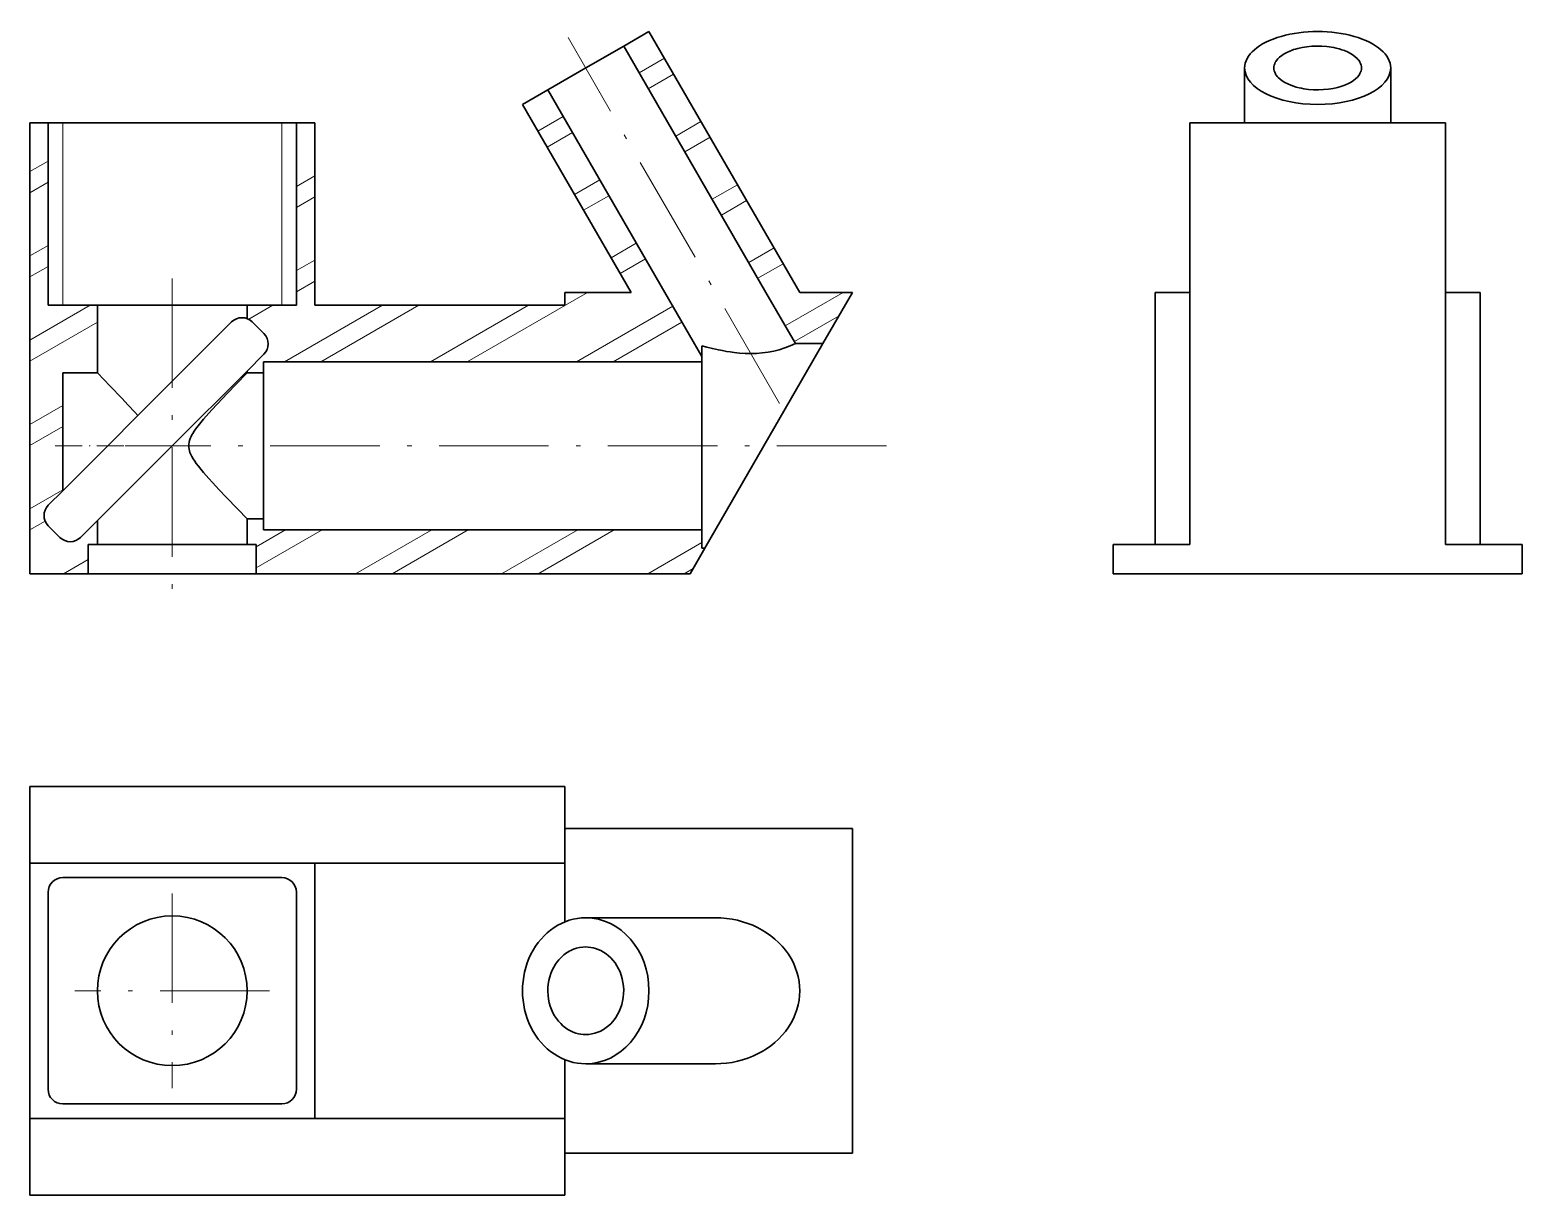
# Model space of a CAD drawing. Header units: millimetres. Extents: x 8465 to 8815, y 20 to 627.
# Drawn here: x 8651.2 to 8814.7, y 499.7 to 627.4 of the extents above; entities that cross this region are included whole.
import ezdxf

# ---------------------------------------------------------------- set-up
doc = ezdxf.new("R2010")
doc.units = ezdxf.units.MM
doc.linetypes.add('DASHDOT', pattern=[18.5, 12, -3, 0.5, -3])
doc.layers.get('0').update_dxf_attribs({"linetype": 'CONTINUOUS'})

msp = doc.modelspace()

# ---------------------------------------------------------------- linework, layer by layer
at = {"color": 7, "linetype": 'DASHDOT', "lineweight": 13}
for p, q in [((8733.361, 586.446), (8710.208, 626.549)), ((8666.846, 600.139), (8666.846, 564.838)), ((8745.074, 581.797), (8661.672, 581.797)), ((8666.846, 532.737), (8666.846, 511.417)), ((8677.506, 522.077), (8656.186, 522.077))]:
    msp.add_line(p, q, dxfattribs=at)
at = {"color": 7, "lineweight": 35, "ltscale": 0.080002}
msp.add_line((8719.065, 627.207), (8716.294, 625.607), dxfattribs=at)
at = {"color": 7, "lineweight": 35}
for p, q in [((8735.575, 598.612), (8719.065, 627.207)), ((8731.88, 598.612), (8716.294, 625.607)), ((8720.795, 598.612), (8707.98, 620.807)), ((8717.1, 598.612), (8705.209, 619.207)), ((8651.246, 617.197), (8651.246, 567.782)), ((8653.246, 617.197), (8653.246, 597.197)), ((8678.846, 617.197), (8654.846, 617.197)), ((8680.446, 617.197), (8680.446, 597.197)), ((8682.446, 617.197), (8682.446, 597.197)), ((8778.309, 570.982), (8778.309, 617.197)), ((8806.309, 617.197), (8778.309, 617.197)), ((8806.309, 617.197), (8806.309, 570.982)), ((8774.509, 570.982), (8774.509, 598.612)), ((8810.109, 598.612), (8810.109, 570.982)), ((8709.846, 597.197), (8682.446, 597.197)), ((8724.846, 590.997), (8676.846, 590.997)), ((8724.846, 572.597), (8676.846, 572.597)), ((8676.046, 567.782), (8723.566, 567.782)), ((8814.709, 567.782), (8769.909, 567.782)), ((8709.846, 544.477), (8651.246, 544.477)), ((8741.366, 539.877), (8709.846, 539.877)), ((8741.366, 539.877), (8741.366, 504.277)), ((8651.246, 536.077), (8682.446, 536.077)), ((8651.246, 508.077), (8651.246, 536.077)), ((8682.446, 536.077), (8709.846, 536.077)), ((8682.446, 536.077), (8682.446, 508.077)), ((8678.846, 534.477), (8654.846, 534.477)), ((8653.246, 511.277), (8653.246, 532.877)), ((8680.446, 532.877), (8680.446, 511.277)), ((8654.846, 509.677), (8678.846, 509.677)), ((8682.446, 508.077), (8651.246, 508.077)), ((8682.446, 508.077), (8709.846, 508.077)), ((8741.366, 504.277), (8709.846, 504.277)), ((8709.846, 499.677), (8651.246, 499.677))]:
    msp.add_line(p, q, dxfattribs=at)
at = {"color": 7, "lineweight": 35, "ltscale": 0.119999}
for p, q in [((8716.294, 625.607), (8712.137, 623.207)), ((8712.137, 623.207), (8707.98, 620.807))]:
    msp.add_line(p, q, dxfattribs=at)
at = {"color": 7, "lineweight": 13, "ltscale": 0.08}
for p, q in [((8717.99, 622.67), (8720.761, 624.27)), ((8718.99, 620.938), (8721.761, 622.538)), ((8721.99, 615.742), (8724.761, 617.342)), ((8725.99, 608.813), (8728.761, 610.413)), ((8711.905, 607.61), (8714.676, 609.21)), ((8726.99, 607.081), (8729.761, 608.681)), ((8714.905, 602.413), (8717.676, 604.013))]:
    msp.add_line(p, q, dxfattribs=at)
at = {"color": 7, "lineweight": 35, "ltscale": 0.150261}
for p, q in [((8784.309, 623.207), (8784.309, 617.197)), ((8800.309, 623.207), (8800.309, 617.197))]:
    msp.add_line(p, q, dxfattribs=at)
at = {"color": 7, "lineweight": 35, "ltscale": 0.080001}
msp.add_line((8707.98, 620.807), (8705.209, 619.207), dxfattribs=at)
at = {"color": 7, "lineweight": 35, "ltscale": 0.05}
for p, q in [((8651.246, 617.197), (8653.246, 617.197)), ((8680.446, 617.197), (8682.446, 617.197)), ((8724.846, 572.597), (8724.846, 570.597))]:
    msp.add_line(p, q, dxfattribs=at)
at = {"color": 7, "lineweight": 35, "ltscale": 0.04}
msp.add_line((8654.846, 617.197), (8653.246, 617.197), dxfattribs=at)
at = {"color": 7, "lineweight": 13}
for p, q in [((8654.846, 597.197), (8654.846, 617.197)), ((8678.846, 597.197), (8678.846, 617.197))]:
    msp.add_line(p, q, dxfattribs=at)
at = {"color": 7, "lineweight": 35, "ltscale": 0.039999}
msp.add_line((8680.446, 617.197), (8678.846, 617.197), dxfattribs=at)
at = {"color": 7, "lineweight": 13, "ltscale": 0.001872}
msp.add_line((8680.446, 617.159), (8680.51, 617.197), dxfattribs=at)
at = {"color": 7, "lineweight": 13, "ltscale": 0.080001}
for p, q in [((8706.905, 616.27), (8709.676, 617.87)), ((8707.905, 614.538), (8710.676, 616.138)), ((8710.905, 609.342), (8713.676, 610.942)), ((8715.905, 600.681), (8718.676, 602.281))]:
    msp.add_line(p, q, dxfattribs=at)
at = {"color": 7, "lineweight": 13, "ltscale": 0.079999}
for p, q in [((8722.99, 614.01), (8725.761, 615.61)), ((8729.99, 601.885), (8732.761, 603.485)), ((8730.99, 600.153), (8733.761, 601.753))]:
    msp.add_line(p, q, dxfattribs=at)
at = {"color": 7, "lineweight": 13, "ltscale": 0.057735}
for p, q in [((8651.246, 611.848), (8653.246, 613.002)), ((8680.446, 610.231), (8682.446, 611.386)), ((8651.246, 609.538), (8653.246, 610.693)), ((8680.446, 607.922), (8682.446, 609.076)), ((8651.246, 602.61), (8653.246, 603.765)), ((8680.446, 600.994), (8682.446, 602.148)), ((8651.246, 600.301), (8653.246, 601.455)), ((8680.446, 598.684), (8682.446, 599.839))]:
    msp.add_line(p, q, dxfattribs=at)
at = {"color": 7, "lineweight": 13, "ltscale": 0.380763}
msp.add_line((8699.131, 590.997), (8712.321, 598.612), dxfattribs=at)
at = {"color": 7, "lineweight": 35, "ltscale": 0.035381}
msp.add_line((8709.846, 598.612), (8709.846, 597.197), dxfattribs=at)
at = {"color": 7, "lineweight": 35, "ltscale": 0.181352}
msp.add_line((8709.846, 598.612), (8717.1, 598.612), dxfattribs=at)
at = {"color": 7, "lineweight": 35, "ltscale": 0.202541}
msp.add_line((8724.846, 591.596), (8720.795, 598.612), dxfattribs=at)
at = {"color": 7, "lineweight": 35, "ltscale": 0.162099}
msp.add_line((8735.122, 592.997), (8731.88, 598.612), dxfattribs=at)
at = {"color": 7, "lineweight": 13, "ltscale": 0.18275}
msp.add_line((8733.99, 594.957), (8740.321, 598.612), dxfattribs=at)
at = {"color": 7, "lineweight": 35, "ltscale": 0.144778}
msp.add_line((8735.575, 598.612), (8741.366, 598.612), dxfattribs=at)
at = {"color": 7, "lineweight": 35, "ltscale": 0.162098}
msp.add_line((8741.366, 598.612), (8738.124, 592.997), dxfattribs=at)
at = {"color": 7, "lineweight": 35, "ltscale": 0.094998}
msp.add_line((8774.509, 598.612), (8778.309, 598.612), dxfattribs=at)
at = {"color": 7, "lineweight": 35, "ltscale": 0.095001}
msp.add_line((8806.309, 598.612), (8810.109, 598.612), dxfattribs=at)
at = {"color": 7, "lineweight": 13, "ltscale": 0.191214}
msp.add_line((8651.246, 593.373), (8657.869, 597.197), dxfattribs=at)
at = {"color": 7, "lineweight": 35, "ltscale": 0.135}
for p, q in [((8658.646, 597.197), (8653.246, 597.197)), ((8680.446, 597.197), (8675.046, 597.197))]:
    msp.add_line(p, q, dxfattribs=at)
at = {"color": 7, "lineweight": 35, "ltscale": 0.185001}
msp.add_line((8658.646, 589.797), (8658.646, 597.197), dxfattribs=at)
at = {"color": 7, "lineweight": 35, "ltscale": 0.205}
for p, q in [((8666.846, 597.197), (8658.646, 597.197)), ((8675.046, 597.197), (8666.846, 597.197)), ((8666.846, 570.997), (8658.646, 570.997)), ((8675.046, 570.997), (8666.846, 570.997))]:
    msp.add_line(p, q, dxfattribs=at)
at = {"color": 7, "lineweight": 35, "ltscale": 0.036433}
msp.add_line((8675.046, 595.739), (8675.046, 597.197), dxfattribs=at)
at = {"color": 7, "lineweight": 13, "ltscale": 0.076635}
msp.add_line((8675.215, 595.664), (8677.869, 597.197), dxfattribs=at)
at = {"color": 7, "lineweight": 13, "ltscale": 0.310001}
for p, q in [((8679.131, 590.997), (8689.869, 597.197)), ((8683.131, 590.997), (8693.869, 597.197)), ((8695.131, 590.997), (8705.869, 597.197))]:
    msp.add_line(p, q, dxfattribs=at)
at = {"color": 7, "lineweight": 13, "ltscale": 0.304424}
msp.add_line((8711.131, 590.997), (8721.676, 597.085), dxfattribs=at)
at = {"color": 7, "lineweight": 13, "ltscale": 0.21362}
msp.add_line((8651.246, 591.063), (8658.646, 595.336), dxfattribs=at)
at = {"color": 7, "lineweight": 35, "ltscale": 0.23}
for p, q in [((8673.351, 595.373), (8666.846, 588.868)), ((8724.846, 590.997), (8724.846, 581.797)), ((8657.646, 567.782), (8666.846, 567.782)), ((8666.846, 567.782), (8676.046, 567.782))]:
    msp.add_line(p, q, dxfattribs=at)
at = {"color": 7, "lineweight": 35, "ltscale": 0.044999}
for p, q in [((8675.614, 595.373), (8676.886, 594.101)), ((8653.269, 573.029), (8654.542, 571.756))]:
    msp.add_line(p, q, dxfattribs=at)
at = {"color": 7, "lineweight": 13, "ltscale": 0.217821}
msp.add_line((8715.131, 590.997), (8722.676, 595.353), dxfattribs=at)
at = {"color": 7, "lineweight": 13, "ltscale": 0.14141}
msp.add_line((8734.99, 593.225), (8739.889, 596.053), dxfattribs=at)
at = {"color": 7, "lineweight": 35, "ltscale": 0.065087}
for p, q in [((8676.886, 591.838), (8675.046, 589.997)), ((8658.646, 573.597), (8656.805, 571.756))]:
    msp.add_line(p, q, dxfattribs=at)
at = {"color": 7, "lineweight": 35, "ltscale": 0.029105}
msp.add_line((8724.846, 592.76), (8724.846, 591.596), dxfattribs=at)
at = {"color": 7, "lineweight": 35, "ltscale": 0.323316}
msp.add_line((8738.124, 592.997), (8731.658, 581.797), dxfattribs=at)
at = {"color": 7, "lineweight": 35, "ltscale": 0.075056}
msp.add_line((8738.124, 592.997), (8735.122, 592.997), dxfattribs=at)
at = {"color": 7, "lineweight": 35, "ltscale": 0.03}
msp.add_line((8676.846, 590.997), (8676.846, 589.797), dxfattribs=at)
at = {"color": 7, "lineweight": 35, "ltscale": 0.014975}
msp.add_line((8724.846, 591.596), (8724.846, 590.997), dxfattribs=at)
at = {"color": 7, "lineweight": 35, "ltscale": 0.095}
msp.add_line((8654.846, 589.797), (8658.646, 589.797), dxfattribs=at)
at = {"color": 7, "lineweight": 35, "ltscale": 0.323222}
msp.add_line((8654.846, 589.797), (8654.846, 576.868), dxfattribs=at)
at = {"color": 7, "lineweight": 35, "ltscale": 0.1331}
msp.add_line((8666.846, 588.868), (8663.081, 585.103), dxfattribs=at)
at = {"color": 7, "lineweight": 35, "ltscale": 0.289914}
msp.add_line((8675.046, 589.997), (8666.846, 581.797), dxfattribs=at)
at = {"color": 7, "lineweight": 35, "ltscale": 0.005}
msp.add_line((8675.046, 589.797), (8675.046, 589.997), dxfattribs=at)
at = {"color": 7, "lineweight": 35, "ltscale": 0.045}
for p, q in [((8675.046, 589.797), (8676.846, 589.797)), ((8675.046, 573.797), (8676.846, 573.797))]:
    msp.add_line(p, q, dxfattribs=at)
at = {"color": 7, "lineweight": 35, "ltscale": 0.2}
for p, q in [((8676.846, 581.797), (8676.846, 589.797)), ((8676.846, 573.797), (8676.846, 581.797))]:
    msp.add_line(p, q, dxfattribs=at)
at = {"color": 7, "lineweight": 13, "ltscale": 0.103923}
for p, q in [((8651.246, 584.135), (8654.846, 586.213)), ((8651.246, 574.897), (8654.846, 576.976))]:
    msp.add_line(p, q, dxfattribs=at)
at = {"color": 7, "lineweight": 13, "ltscale": 0.103922}
msp.add_line((8651.246, 581.826), (8654.846, 583.904), dxfattribs=at)
at = {"color": 7, "lineweight": 35, "ltscale": 0.1169}
msp.add_line((8659.774, 581.797), (8663.081, 585.103), dxfattribs=at)
at = {"color": 7, "linetype": 'DASHDOT', "lineweight": 13, "ltscale": 0.247061}
msp.add_line((8654.022, 581.797), (8663.904, 581.797), dxfattribs=at)
at = {"color": 7, "lineweight": 35, "ltscale": 0.174264}
msp.add_line((8654.846, 576.868), (8659.774, 581.797), dxfattribs=at)
at = {"color": 7, "lineweight": 35, "ltscale": 0.289913}
msp.add_line((8666.846, 581.797), (8658.646, 573.597), dxfattribs=at)
at = {"color": 7, "lineweight": 35, "ltscale": 0.229999}
msp.add_line((8724.846, 581.797), (8724.846, 572.597), dxfattribs=at)
at = {"color": 7, "lineweight": 35, "ltscale": 0.323315}
msp.add_line((8731.658, 581.797), (8725.191, 570.597), dxfattribs=at)
at = {"color": 7, "lineweight": 35, "ltscale": 0.055736}
msp.add_line((8654.846, 576.868), (8653.269, 575.291), dxfattribs=at)
at = {"color": 7, "lineweight": 35, "ltscale": 0.070001}
msp.add_line((8675.046, 570.997), (8675.046, 573.797), dxfattribs=at)
at = {"color": 7, "lineweight": 35, "ltscale": 0.029999}
msp.add_line((8676.846, 573.797), (8676.846, 572.597), dxfattribs=at)
at = {"color": 7, "lineweight": 13, "ltscale": 0.048329}
msp.add_line((8651.246, 572.588), (8652.92, 573.554), dxfattribs=at)
at = {"color": 7, "lineweight": 35, "ltscale": 0.065001}
msp.add_line((8658.646, 570.997), (8658.646, 573.597), dxfattribs=at)
at = {"color": 7, "lineweight": 13, "ltscale": 0.208291}
msp.add_line((8676.046, 568.431), (8683.261, 572.597), dxfattribs=at)
at = {"color": 7, "lineweight": 13, "ltscale": 0.092821}
msp.add_line((8676.046, 570.74), (8679.261, 572.597), dxfattribs=at)
at = {"color": 7, "lineweight": 13, "ltscale": 0.240763}
for p, q in [((8686.921, 567.782), (8695.261, 572.597)), ((8690.921, 567.782), (8699.261, 572.597)), ((8702.921, 567.782), (8711.261, 572.597)), ((8706.921, 567.782), (8715.261, 572.597))]:
    msp.add_line(p, q, dxfattribs=at)
at = {"color": 7, "lineweight": 35, "ltscale": 0.025}
for p, q in [((8657.646, 570.997), (8658.646, 570.997)), ((8675.046, 570.997), (8676.046, 570.997))]:
    msp.add_line(p, q, dxfattribs=at)
at = {"color": 7, "lineweight": 35, "ltscale": 0.08038}
for p, q in [((8657.646, 570.997), (8657.646, 567.782)), ((8676.046, 570.997), (8676.046, 567.782))]:
    msp.add_line(p, q, dxfattribs=at)
at = {"color": 7, "lineweight": 13, "ltscale": 0.171037}
msp.add_line((8718.921, 567.782), (8724.846, 571.202), dxfattribs=at)
at = {"color": 7, "lineweight": 35, "ltscale": 0.081269}
msp.add_line((8725.191, 570.597), (8723.566, 567.782), dxfattribs=at)
at = {"color": 7, "lineweight": 35, "ltscale": 0.008645}
msp.add_line((8725.191, 570.597), (8724.846, 570.597), dxfattribs=at)
at = {"color": 7, "lineweight": 35, "ltscale": 0.210001}
for p, q in [((8778.309, 570.982), (8769.909, 570.982)), ((8814.709, 570.982), (8806.309, 570.982))]:
    msp.add_line(p, q, dxfattribs=at)
at = {"color": 7, "lineweight": 35, "ltscale": 0.079999}
for p, q in [((8769.909, 570.982), (8769.909, 567.782)), ((8814.709, 570.982), (8814.709, 567.782))]:
    msp.add_line(p, q, dxfattribs=at)
at = {"color": 7, "lineweight": 13, "ltscale": 0.07866}
msp.add_line((8654.921, 567.782), (8657.646, 569.355), dxfattribs=at)
at = {"color": 7, "lineweight": 35, "ltscale": 0.16}
msp.add_line((8651.246, 567.782), (8657.646, 567.782), dxfattribs=at)
at = {"color": 7, "lineweight": 13, "ltscale": 0.027942}
msp.add_line((8722.921, 567.782), (8723.889, 568.34), dxfattribs=at)
at = {"color": 7, "lineweight": 35, "ltscale": 0.21}
for p, q in [((8651.246, 536.077), (8651.246, 544.477)), ((8651.246, 499.677), (8651.246, 508.077))]:
    msp.add_line(p, q, dxfattribs=at)
at = {"color": 7, "lineweight": 35, "ltscale": 0.115}
for p, q in [((8709.846, 544.477), (8709.846, 539.877)), ((8709.846, 499.677), (8709.846, 504.277))]:
    msp.add_line(p, q, dxfattribs=at)
at = {"color": 7, "lineweight": 35, "ltscale": 0.256255}
for p, q in [((8709.846, 539.877), (8709.846, 529.627)), ((8709.846, 514.527), (8709.846, 504.277))]:
    msp.add_line(p, q, dxfattribs=at)
at = {"color": 7, "lineweight": 35, "ltscale": 0.355}
for p, q in [((8712.137, 530.077), (8726.337, 530.077)), ((8712.137, 514.077), (8726.337, 514.077))]:
    msp.add_line(p, q, dxfattribs=at)
at = {"color": 7, "lineweight": 35}
for points in [[(8797.109, 623.207), (8797.098, 623.367), (8797.066, 623.526), (8797.013, 623.684), (8796.939, 623.841), (8796.878, 623.943), (8796.807, 624.045), (8796.726, 624.146), (8796.636, 624.246), (8796.428, 624.439), (8796.183, 624.624), (8795.902, 624.799), (8795.584, 624.962), (8795.233, 625.11), (8794.949, 625.212), (8794.648, 625.303), (8794.331, 625.384), (8794.085, 625.437), (8793.831, 625.483), (8793.305, 625.555), (8792.763, 625.596), (8792.213, 625.607), (8791.667, 625.586), (8791.132, 625.534), (8790.616, 625.453), (8790.128, 625.345), (8789.895, 625.282), (8789.672, 625.213), (8789.458, 625.138), (8789.254, 625.058), (8788.928, 624.911), (8788.635, 624.752), (8788.374, 624.582), (8788.147, 624.403), (8787.954, 624.216), (8787.796, 624.024), (8787.729, 623.926), (8787.672, 623.827), (8787.601, 623.674), (8787.55, 623.519), (8787.519, 623.363), (8787.509, 623.207)], [(8787.509, 623.207), (8787.52, 623.048), (8787.551, 622.889), (8787.605, 622.73), (8787.679, 622.574), (8787.74, 622.471), (8787.811, 622.369), (8787.892, 622.268), (8787.982, 622.168), (8788.19, 621.975), (8788.435, 621.79), (8788.716, 621.616), (8789.034, 621.453), (8789.385, 621.304), (8789.669, 621.203), (8789.97, 621.111), (8790.287, 621.031), (8790.533, 620.977), (8790.787, 620.931), (8791.313, 620.859), (8791.855, 620.818), (8792.405, 620.808), (8792.951, 620.829), (8793.486, 620.881), (8794.002, 620.961), (8794.49, 621.069), (8794.723, 621.133), (8794.946, 621.202), (8795.16, 621.276), (8795.364, 621.356), (8795.689, 621.503), (8795.983, 621.663), (8796.244, 621.833), (8796.471, 622.012), (8796.664, 622.198), (8796.822, 622.39), (8796.889, 622.488), (8796.946, 622.587), (8797.017, 622.74), (8797.068, 622.895), (8797.099, 623.051), (8797.109, 623.207)], [(8730.203, 591.916), (8729.593, 591.93), (8728.986, 591.968), (8728.387, 592.029), (8727.964, 592.085), (8727.547, 592.149), (8727.103, 592.227), (8726.671, 592.313), (8726.01, 592.459), (8725.394, 592.612), (8724.846, 592.76)], [(8663.081, 585.103), (8662.728, 585.5), (8662.024, 586.269), (8661.336, 587.004), (8660.056, 588.344), (8658.646, 589.797)], [(8668.646, 581.797), (8668.656, 581.995), (8668.688, 582.191), (8668.739, 582.384), (8668.819, 582.605), (8668.916, 582.819), (8669.004, 582.988), (8669.1, 583.154), (8669.249, 583.389), (8669.406, 583.618), (8669.689, 583.998), (8669.982, 584.366), (8670.283, 584.725), (8670.577, 585.065), (8671.172, 585.73), (8671.764, 586.374), (8672.904, 587.582), (8673.847, 588.563), (8675.046, 589.797)], [(8675.046, 573.797), (8674.033, 574.838), (8672.725, 576.2), (8671.998, 576.97), (8671.245, 577.782), (8670.865, 578.203), (8670.269, 578.885), (8669.976, 579.236), (8669.723, 579.552), (8669.477, 579.877), (8669.306, 580.12), (8669.143, 580.369), (8668.983, 580.645), (8668.909, 580.787), (8668.842, 580.932), (8668.783, 581.081), (8668.732, 581.232), (8668.685, 581.417), (8668.656, 581.606), (8668.646, 581.797)], [(8712.137, 526.877), (8711.802, 526.862), (8711.469, 526.815), (8711.139, 526.737), (8710.813, 526.627), (8710.494, 526.486), (8710.338, 526.404), (8710.184, 526.314), (8710.033, 526.217), (8709.885, 526.111), (8709.74, 525.999), (8709.599, 525.878), (8709.394, 525.683), (8709.198, 525.472), (8709.014, 525.244), (8708.841, 525.001), (8708.645, 524.681), (8708.471, 524.339), (8708.32, 523.977), (8708.195, 523.599), (8708.097, 523.207), (8708.028, 522.804), (8707.989, 522.394), (8707.981, 521.981), (8708.004, 521.571), (8708.056, 521.165), (8708.138, 520.769), (8708.247, 520.384), (8708.383, 520.015), (8708.544, 519.664), (8708.727, 519.332), (8708.931, 519.022), (8709.153, 518.736), (8709.392, 518.473), (8709.644, 518.236), (8709.91, 518.024), (8710.186, 517.839), (8710.472, 517.679), (8710.765, 517.546), (8711.063, 517.44), (8711.329, 517.369), (8711.597, 517.318), (8711.867, 517.287), (8712.137, 517.277)], [(8712.137, 517.277), (8712.472, 517.293), (8712.806, 517.34), (8713.136, 517.418), (8713.461, 517.527), (8713.78, 517.668), (8713.936, 517.75), (8714.09, 517.84), (8714.241, 517.938), (8714.39, 518.043), (8714.535, 518.156), (8714.676, 518.276), (8714.881, 518.471), (8715.076, 518.682), (8715.261, 518.91), (8715.434, 519.153), (8715.63, 519.474), (8715.804, 519.816), (8715.955, 520.177), (8716.08, 520.555), (8716.177, 520.947), (8716.246, 521.35), (8716.285, 521.76), (8716.293, 522.173), (8716.271, 522.584), (8716.218, 522.989), (8716.137, 523.385), (8716.027, 523.77), (8715.891, 524.139), (8715.73, 524.491), (8715.547, 524.822), (8715.344, 525.132), (8715.122, 525.419), (8714.883, 525.681), (8714.63, 525.918), (8714.364, 526.13), (8714.088, 526.316), (8713.803, 526.475), (8713.51, 526.608), (8713.211, 526.714), (8712.946, 526.785), (8712.678, 526.836), (8712.408, 526.867), (8712.137, 526.877)]]:
    msp.add_lwpolyline(points, dxfattribs=at)
msp.add_circle((8666.846, 522.077), 8.2, dxfattribs=at)
for centre, radius, start, end in [((8674.482, 594.242), 1.6, 45, 134.99995), ((8675.755, 592.969), 1.6, 315, 45), ((8730.332, 603.104), 11.185, 269.34233, 295.35884), ((8654.4, 574.16), 1.6, 135, 225), ((8655.673, 572.887), 1.6, 225, 315), ((8654.846, 532.877), 1.6, 90, 180.00001), ((8678.846, 532.877), 1.6, 0, 90), ((8654.846, 511.277), 1.6, 180.00001, 270), ((8678.846, 511.277), 1.6, 270, 0)]:
    msp.add_arc(centre, radius, start, end, dxfattribs=at)
for centre, major_axis, ratio, start_param, end_param in [((8792.309, 623.207), (8, 0), 0.5, 0, 3.1415927), ((8792.309, 623.207), (8, 0), 0.5, 3.1415927, 6.2831853), ((8712.137, 522.077), (0, 8), 0.8660254, 0, 3.1415927), ((8712.137, 522.077), (0, 8), 0.8660254, 3.1415927, 6.2831853), ((8726.337, 522.077), (-9.238, 0), 0.8660254, 1.5707963, 4.712389)]:
    msp.add_ellipse(centre, major_axis=major_axis, ratio=ratio, start_param=start_param, end_param=end_param, dxfattribs=at)

doc.saveas('drawing.dxf')
